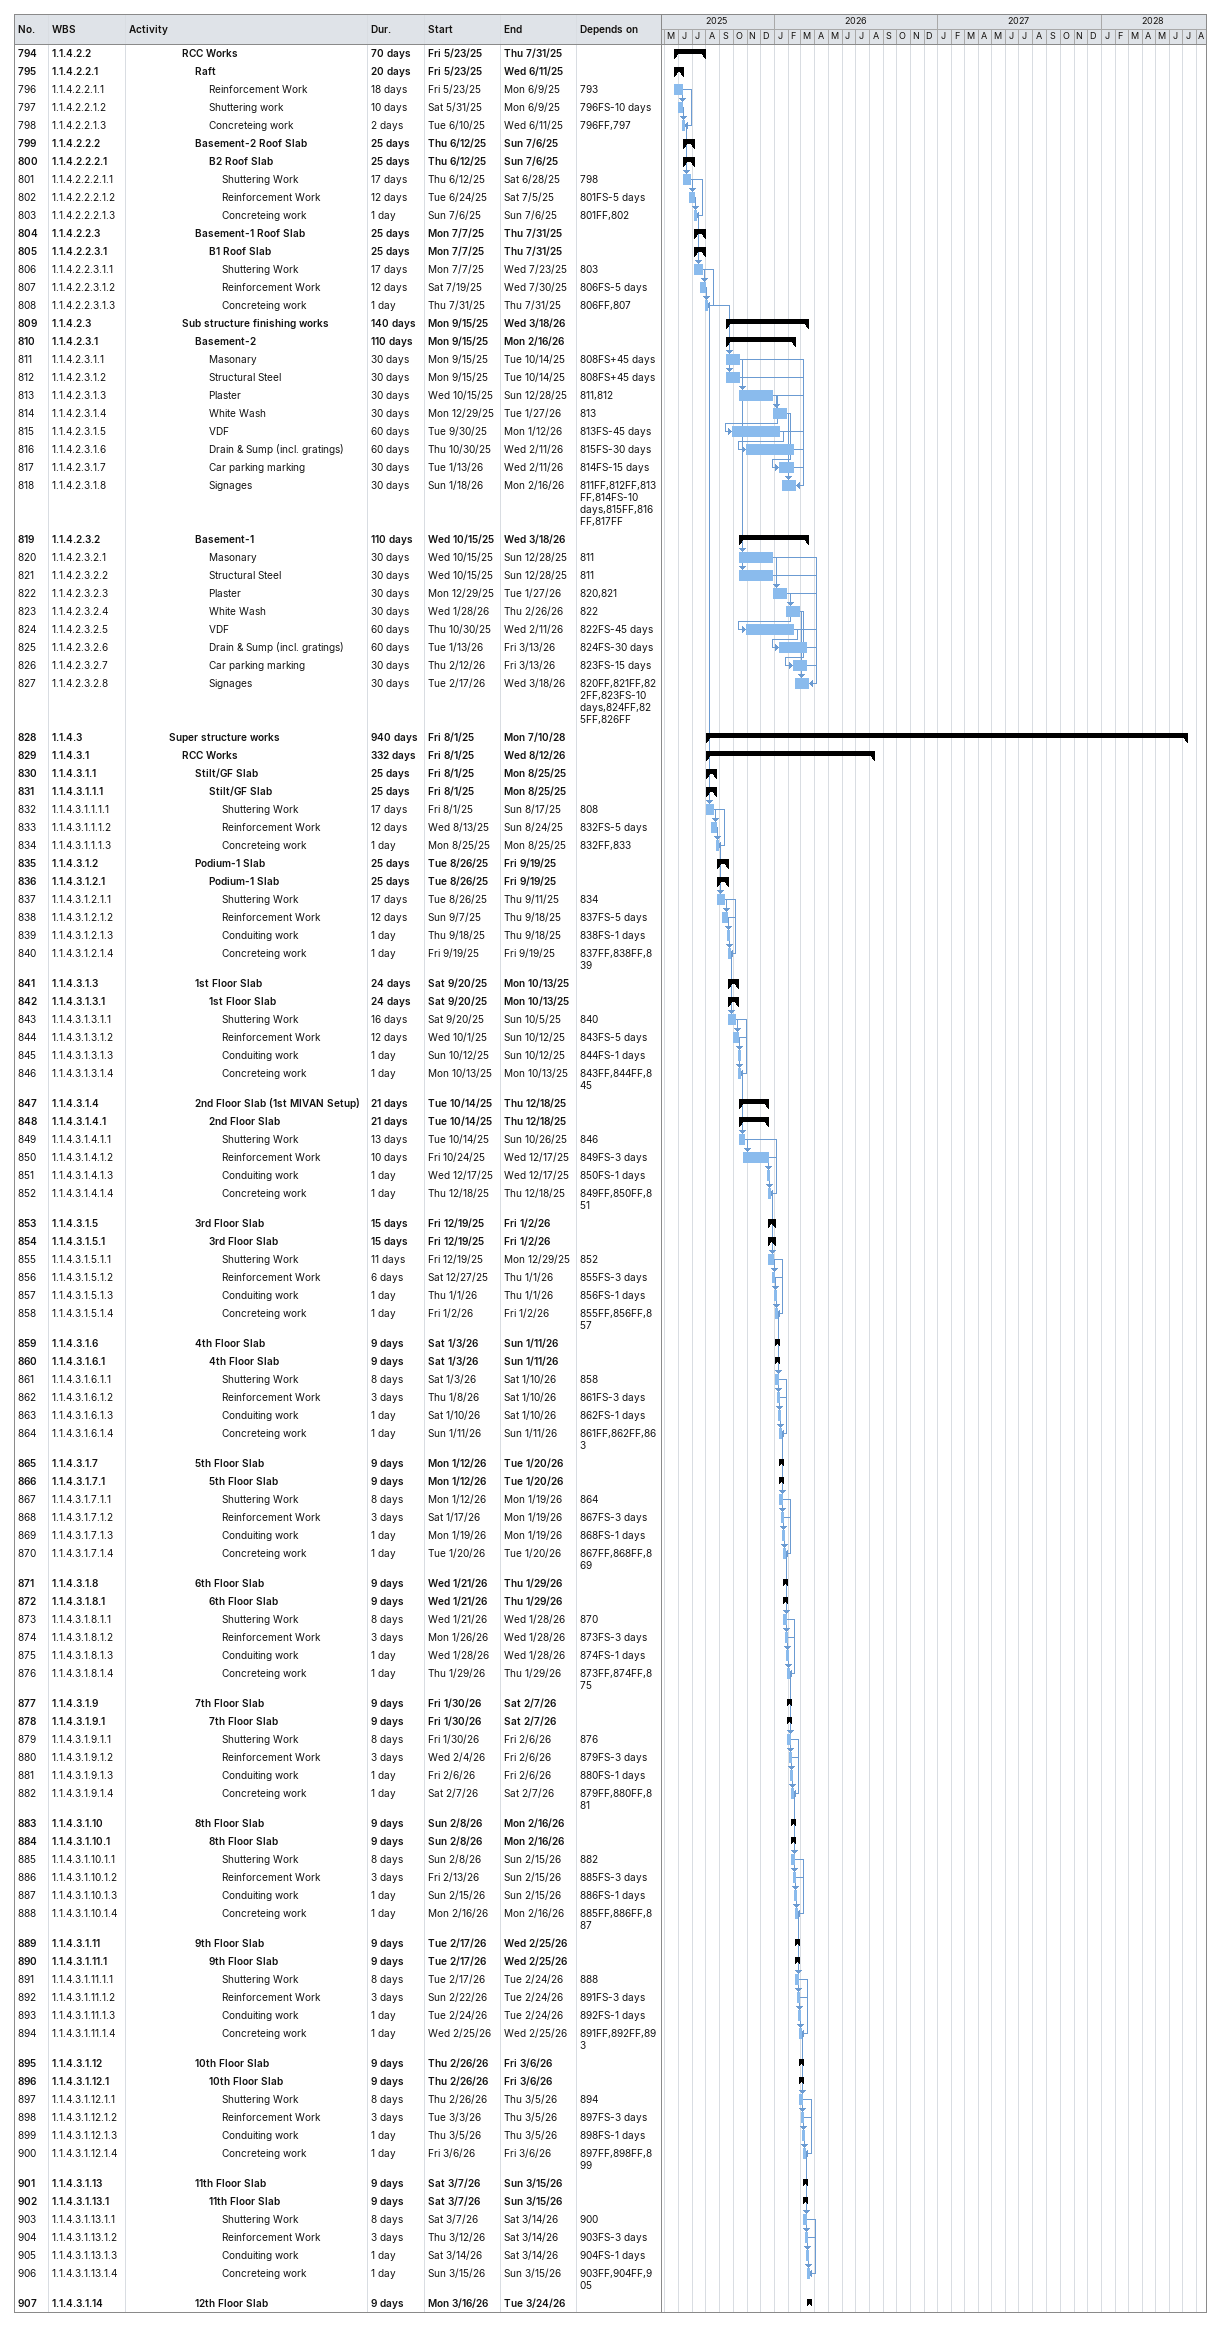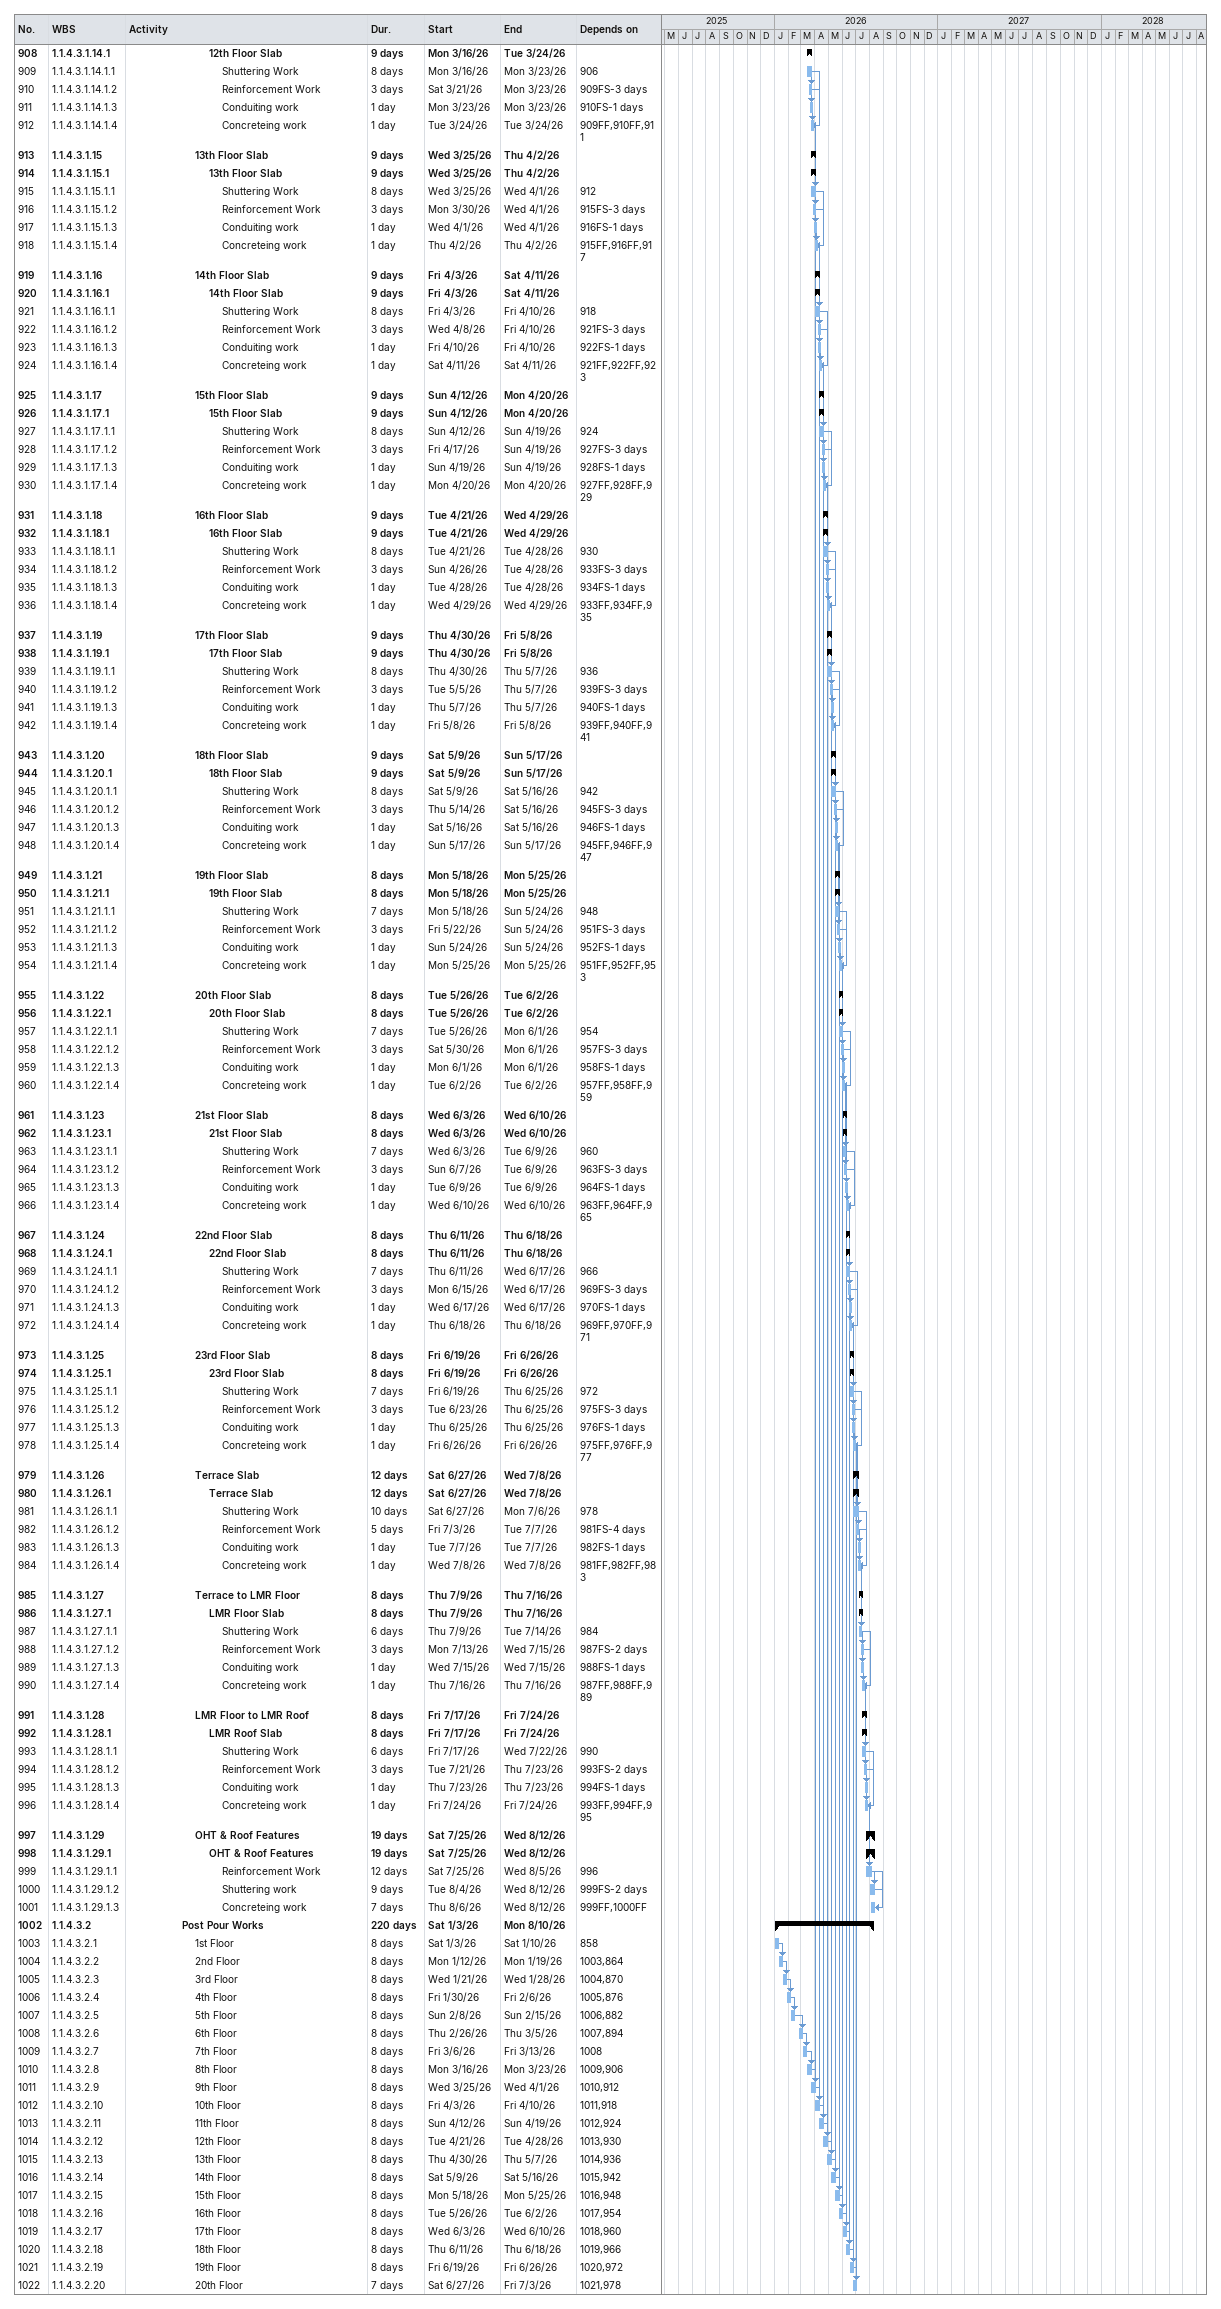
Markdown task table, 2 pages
| ID | WBS | Task | Duration | Start | Finish | Predecessors |
|---|---|---|---|---|---|---|
| 794 | 1.1.4.2.2 | **RCC Works** | 70d | 2025-05-23 | 2025-07-31 |  |
| 795 | 1.1.4.2.2.1 | **Raft** | 20d | 2025-05-23 | 2025-06-11 |  |
| 796 | 1.1.4.2.2.1.1 | Reinforcement Work | 18d | 2025-05-23 | 2025-06-09 | 793 |
| 797 | 1.1.4.2.2.1.2 | Shuttering work | 10d | 2025-05-31 | 2025-06-09 | 796FS-10d |
| 798 | 1.1.4.2.2.1.3 | Concreteing work | 2d | 2025-06-10 | 2025-06-11 | 796FF, 797 |
| 799 | 1.1.4.2.2.2 | **Basement-2 Roof Slab** | 25d | 2025-06-12 | 2025-07-06 |  |
| 800 | 1.1.4.2.2.2.1 | **B2 Roof Slab** | 25d | 2025-06-12 | 2025-07-06 |  |
| 801 | 1.1.4.2.2.2.1.1 | Shuttering Work | 17d | 2025-06-12 | 2025-06-28 | 798 |
| 802 | 1.1.4.2.2.2.1.2 | Reinforcement Work | 12d | 2025-06-24 | 2025-07-05 | 801FS-5d |
| 803 | 1.1.4.2.2.2.1.3 | Concreteing work | 1d | 2025-07-06 | 2025-07-06 | 801FF, 802 |
| 804 | 1.1.4.2.2.3 | **Basement-1 Roof Slab** | 25d | 2025-07-07 | 2025-07-31 |  |
| 805 | 1.1.4.2.2.3.1 | **B1 Roof Slab** | 25d | 2025-07-07 | 2025-07-31 |  |
| 806 | 1.1.4.2.2.3.1.1 | Shuttering Work | 17d | 2025-07-07 | 2025-07-23 | 803 |
| 807 | 1.1.4.2.2.3.1.2 | Reinforcement Work | 12d | 2025-07-19 | 2025-07-30 | 806FS-5d |
| 808 | 1.1.4.2.2.3.1.3 | Concreteing work | 1d | 2025-07-31 | 2025-07-31 | 806FF, 807 |
| 809 | 1.1.4.2.3 | **Sub structure finishing works** | 140d | 2025-09-15 | 2026-03-18 |  |
| 810 | 1.1.4.2.3.1 | **Basement-2** | 110d | 2025-09-15 | 2026-02-16 |  |
| 811 | 1.1.4.2.3.1.1 | Masonary | 30d | 2025-09-15 | 2025-10-14 | 808FS+45d |
| 812 | 1.1.4.2.3.1.2 | Structural Steel | 30d | 2025-09-15 | 2025-10-14 | 808FS+45d |
| 813 | 1.1.4.2.3.1.3 | Plaster | 30d | 2025-10-15 | 2025-12-28 | 811, 812 |
| 814 | 1.1.4.2.3.1.4 | White Wash | 30d | 2025-12-29 | 2026-01-27 | 813 |
| 815 | 1.1.4.2.3.1.5 | VDF | 60d | 2025-09-30 | 2026-01-12 | 813FS-45d |
| 816 | 1.1.4.2.3.1.6 | Drain & Sump (incl. gratings) | 60d | 2025-10-30 | 2026-02-11 | 815FS-30d |
| 817 | 1.1.4.2.3.1.7 | Car parking marking | 30d | 2026-01-13 | 2026-02-11 | 814FS-15d |
| 818 | 1.1.4.2.3.1.8 | Signages | 30d | 2026-01-18 | 2026-02-16 | 811FF, 812FF, 813FF, 814FS-10d, 815FF, 816FF, 817FF |
| 819 | 1.1.4.2.3.2 | **Basement-1** | 110d | 2025-10-15 | 2026-03-18 |  |
| 820 | 1.1.4.2.3.2.1 | Masonary | 30d | 2025-10-15 | 2025-12-28 | 811 |
| 821 | 1.1.4.2.3.2.2 | Structural Steel | 30d | 2025-10-15 | 2025-12-28 | 811 |
| 822 | 1.1.4.2.3.2.3 | Plaster | 30d | 2025-12-29 | 2026-01-27 | 820, 821 |
| 823 | 1.1.4.2.3.2.4 | White Wash | 30d | 2026-01-28 | 2026-02-26 | 822 |
| 824 | 1.1.4.2.3.2.5 | VDF | 60d | 2025-10-30 | 2026-02-11 | 822FS-45d |
| 825 | 1.1.4.2.3.2.6 | Drain & Sump (incl. gratings) | 60d | 2026-01-13 | 2026-03-13 | 824FS-30d |
| 826 | 1.1.4.2.3.2.7 | Car parking marking | 30d | 2026-02-12 | 2026-03-13 | 823FS-15d |
| 827 | 1.1.4.2.3.2.8 | Signages | 30d | 2026-02-17 | 2026-03-18 | 820FF, 821FF, 822FF, 823FS-10d, 824FF, 825FF, 826FF |
| 828 | 1.1.4.3 | **Super structure works** | 940d | 2025-08-01 | 2028-07-10 |  |
| 829 | 1.1.4.3.1 | **RCC Works** | 332d | 2025-08-01 | 2026-08-12 |  |
| 830 | 1.1.4.3.1.1 | **Stilt/GF Slab** | 25d | 2025-08-01 | 2025-08-25 |  |
| 831 | 1.1.4.3.1.1.1 | **Stilt/GF Slab** | 25d | 2025-08-01 | 2025-08-25 |  |
| 832 | 1.1.4.3.1.1.1.1 | Shuttering Work | 17d | 2025-08-01 | 2025-08-17 | 808 |
| 833 | 1.1.4.3.1.1.1.2 | Reinforcement Work | 12d | 2025-08-13 | 2025-08-24 | 832FS-5d |
| 834 | 1.1.4.3.1.1.1.3 | Concreteing work | 1d | 2025-08-25 | 2025-08-25 | 832FF, 833 |
| 835 | 1.1.4.3.1.2 | **Podium-1 Slab** | 25d | 2025-08-26 | 2025-09-19 |  |
| 836 | 1.1.4.3.1.2.1 | **Podium-1 Slab** | 25d | 2025-08-26 | 2025-09-19 |  |
| 837 | 1.1.4.3.1.2.1.1 | Shuttering Work | 17d | 2025-08-26 | 2025-09-11 | 834 |
| 838 | 1.1.4.3.1.2.1.2 | Reinforcement Work | 12d | 2025-09-07 | 2025-09-18 | 837FS-5d |
| 839 | 1.1.4.3.1.2.1.3 | Conduiting work | 1d | 2025-09-18 | 2025-09-18 | 838FS-1d |
| 840 | 1.1.4.3.1.2.1.4 | Concreteing work | 1d | 2025-09-19 | 2025-09-19 | 837FF, 838FF, 839 |
| 841 | 1.1.4.3.1.3 | **1st Floor Slab** | 24d | 2025-09-20 | 2025-10-13 |  |
| 842 | 1.1.4.3.1.3.1 | **1st Floor Slab** | 24d | 2025-09-20 | 2025-10-13 |  |
| 843 | 1.1.4.3.1.3.1.1 | Shuttering Work | 16d | 2025-09-20 | 2025-10-05 | 840 |
| 844 | 1.1.4.3.1.3.1.2 | Reinforcement Work | 12d | 2025-10-01 | 2025-10-12 | 843FS-5d |
| 845 | 1.1.4.3.1.3.1.3 | Conduiting work | 1d | 2025-10-12 | 2025-10-12 | 844FS-1d |
| 846 | 1.1.4.3.1.3.1.4 | Concreteing work | 1d | 2025-10-13 | 2025-10-13 | 843FF, 844FF, 845 |
| 847 | 1.1.4.3.1.4 | **2nd Floor Slab (1st MIVAN Setup)** | 21d | 2025-10-14 | 2025-12-18 |  |
| 848 | 1.1.4.3.1.4.1 | **2nd Floor Slab** | 21d | 2025-10-14 | 2025-12-18 |  |
| 849 | 1.1.4.3.1.4.1.1 | Shuttering Work | 13d | 2025-10-14 | 2025-10-26 | 846 |
| 850 | 1.1.4.3.1.4.1.2 | Reinforcement Work | 10d | 2025-10-24 | 2025-12-17 | 849FS-3d |
| 851 | 1.1.4.3.1.4.1.3 | Conduiting work | 1d | 2025-12-17 | 2025-12-17 | 850FS-1d |
| 852 | 1.1.4.3.1.4.1.4 | Concreteing work | 1d | 2025-12-18 | 2025-12-18 | 849FF, 850FF, 851 |
| 853 | 1.1.4.3.1.5 | **3rd Floor Slab** | 15d | 2025-12-19 | 2026-01-02 |  |
| 854 | 1.1.4.3.1.5.1 | **3rd Floor Slab** | 15d | 2025-12-19 | 2026-01-02 |  |
| 855 | 1.1.4.3.1.5.1.1 | Shuttering Work | 11d | 2025-12-19 | 2025-12-29 | 852 |
| 856 | 1.1.4.3.1.5.1.2 | Reinforcement Work | 6d | 2025-12-27 | 2026-01-01 | 855FS-3d |
| 857 | 1.1.4.3.1.5.1.3 | Conduiting work | 1d | 2026-01-01 | 2026-01-01 | 856FS-1d |
| 858 | 1.1.4.3.1.5.1.4 | Concreteing work | 1d | 2026-01-02 | 2026-01-02 | 855FF, 856FF, 857 |
| 859 | 1.1.4.3.1.6 | **4th Floor Slab** | 9d | 2026-01-03 | 2026-01-11 |  |
| 860 | 1.1.4.3.1.6.1 | **4th Floor Slab** | 9d | 2026-01-03 | 2026-01-11 |  |
| 861 | 1.1.4.3.1.6.1.1 | Shuttering Work | 8d | 2026-01-03 | 2026-01-10 | 858 |
| 862 | 1.1.4.3.1.6.1.2 | Reinforcement Work | 3d | 2026-01-08 | 2026-01-10 | 861FS-3d |
| 863 | 1.1.4.3.1.6.1.3 | Conduiting work | 1d | 2026-01-10 | 2026-01-10 | 862FS-1d |
| 864 | 1.1.4.3.1.6.1.4 | Concreteing work | 1d | 2026-01-11 | 2026-01-11 | 861FF, 862FF, 863 |
| 865 | 1.1.4.3.1.7 | **5th Floor Slab** | 9d | 2026-01-12 | 2026-01-20 |  |
| 866 | 1.1.4.3.1.7.1 | **5th Floor Slab** | 9d | 2026-01-12 | 2026-01-20 |  |
| 867 | 1.1.4.3.1.7.1.1 | Shuttering Work | 8d | 2026-01-12 | 2026-01-19 | 864 |
| 868 | 1.1.4.3.1.7.1.2 | Reinforcement Work | 3d | 2026-01-17 | 2026-01-19 | 867FS-3d |
| 869 | 1.1.4.3.1.7.1.3 | Conduiting work | 1d | 2026-01-19 | 2026-01-19 | 868FS-1d |
| 870 | 1.1.4.3.1.7.1.4 | Concreteing work | 1d | 2026-01-20 | 2026-01-20 | 867FF, 868FF, 869 |
| 871 | 1.1.4.3.1.8 | **6th Floor Slab** | 9d | 2026-01-21 | 2026-01-29 |  |
| 872 | 1.1.4.3.1.8.1 | **6th Floor Slab** | 9d | 2026-01-21 | 2026-01-29 |  |
| 873 | 1.1.4.3.1.8.1.1 | Shuttering Work | 8d | 2026-01-21 | 2026-01-28 | 870 |
| 874 | 1.1.4.3.1.8.1.2 | Reinforcement Work | 3d | 2026-01-26 | 2026-01-28 | 873FS-3d |
| 875 | 1.1.4.3.1.8.1.3 | Conduiting work | 1d | 2026-01-28 | 2026-01-28 | 874FS-1d |
| 876 | 1.1.4.3.1.8.1.4 | Concreteing work | 1d | 2026-01-29 | 2026-01-29 | 873FF, 874FF, 875 |
| 877 | 1.1.4.3.1.9 | **7th Floor Slab** | 9d | 2026-01-30 | 2026-02-07 |  |
| 878 | 1.1.4.3.1.9.1 | **7th Floor Slab** | 9d | 2026-01-30 | 2026-02-07 |  |
| 879 | 1.1.4.3.1.9.1.1 | Shuttering Work | 8d | 2026-01-30 | 2026-02-06 | 876 |
| 880 | 1.1.4.3.1.9.1.2 | Reinforcement Work | 3d | 2026-02-04 | 2026-02-06 | 879FS-3d |
| 881 | 1.1.4.3.1.9.1.3 | Conduiting work | 1d | 2026-02-06 | 2026-02-06 | 880FS-1d |
| 882 | 1.1.4.3.1.9.1.4 | Concreteing work | 1d | 2026-02-07 | 2026-02-07 | 879FF, 880FF, 881 |
| 883 | 1.1.4.3.1.10 | **8th Floor Slab** | 9d | 2026-02-08 | 2026-02-16 |  |
| 884 | 1.1.4.3.1.10.1 | **8th Floor Slab** | 9d | 2026-02-08 | 2026-02-16 |  |
| 885 | 1.1.4.3.1.10.1.1 | Shuttering Work | 8d | 2026-02-08 | 2026-02-15 | 882 |
| 886 | 1.1.4.3.1.10.1.2 | Reinforcement Work | 3d | 2026-02-13 | 2026-02-15 | 885FS-3d |
| 887 | 1.1.4.3.1.10.1.3 | Conduiting work | 1d | 2026-02-15 | 2026-02-15 | 886FS-1d |
| 888 | 1.1.4.3.1.10.1.4 | Concreteing work | 1d | 2026-02-16 | 2026-02-16 | 885FF, 886FF, 887 |
| 889 | 1.1.4.3.1.11 | **9th Floor Slab** | 9d | 2026-02-17 | 2026-02-25 |  |
| 890 | 1.1.4.3.1.11.1 | **9th Floor Slab** | 9d | 2026-02-17 | 2026-02-25 |  |
| 891 | 1.1.4.3.1.11.1.1 | Shuttering Work | 8d | 2026-02-17 | 2026-02-24 | 888 |
| 892 | 1.1.4.3.1.11.1.2 | Reinforcement Work | 3d | 2026-02-22 | 2026-02-24 | 891FS-3d |
| 893 | 1.1.4.3.1.11.1.3 | Conduiting work | 1d | 2026-02-24 | 2026-02-24 | 892FS-1d |
| 894 | 1.1.4.3.1.11.1.4 | Concreteing work | 1d | 2026-02-25 | 2026-02-25 | 891FF, 892FF, 893 |
| 895 | 1.1.4.3.1.12 | **10th Floor Slab** | 9d | 2026-02-26 | 2026-03-06 |  |
| 896 | 1.1.4.3.1.12.1 | **10th Floor Slab** | 9d | 2026-02-26 | 2026-03-06 |  |
| 897 | 1.1.4.3.1.12.1.1 | Shuttering Work | 8d | 2026-02-26 | 2026-03-05 | 894 |
| 898 | 1.1.4.3.1.12.1.2 | Reinforcement Work | 3d | 2026-03-03 | 2026-03-05 | 897FS-3d |
| 899 | 1.1.4.3.1.12.1.3 | Conduiting work | 1d | 2026-03-05 | 2026-03-05 | 898FS-1d |
| 900 | 1.1.4.3.1.12.1.4 | Concreteing work | 1d | 2026-03-06 | 2026-03-06 | 897FF, 898FF, 899 |
| 901 | 1.1.4.3.1.13 | **11th Floor Slab** | 9d | 2026-03-07 | 2026-03-15 |  |
| 902 | 1.1.4.3.1.13.1 | **11th Floor Slab** | 9d | 2026-03-07 | 2026-03-15 |  |
| 903 | 1.1.4.3.1.13.1.1 | Shuttering Work | 8d | 2026-03-07 | 2026-03-14 | 900 |
| 904 | 1.1.4.3.1.13.1.2 | Reinforcement Work | 3d | 2026-03-12 | 2026-03-14 | 903FS-3d |
| 905 | 1.1.4.3.1.13.1.3 | Conduiting work | 1d | 2026-03-14 | 2026-03-14 | 904FS-1d |
| 906 | 1.1.4.3.1.13.1.4 | Concreteing work | 1d | 2026-03-15 | 2026-03-15 | 903FF, 904FF, 905 |
| 907 | 1.1.4.3.1.14 | **12th Floor Slab** | 9d | 2026-03-16 | 2026-03-24 |  |
| 908 | 1.1.4.3.1.14.1 | **12th Floor Slab** | 9d | 2026-03-16 | 2026-03-24 |  |
| 909 | 1.1.4.3.1.14.1.1 | Shuttering Work | 8d | 2026-03-16 | 2026-03-23 | 906 |
| 910 | 1.1.4.3.1.14.1.2 | Reinforcement Work | 3d | 2026-03-21 | 2026-03-23 | 909FS-3d |
| 911 | 1.1.4.3.1.14.1.3 | Conduiting work | 1d | 2026-03-23 | 2026-03-23 | 910FS-1d |
| 912 | 1.1.4.3.1.14.1.4 | Concreteing work | 1d | 2026-03-24 | 2026-03-24 | 909FF, 910FF, 911 |
| 913 | 1.1.4.3.1.15 | **13th Floor Slab** | 9d | 2026-03-25 | 2026-04-02 |  |
| 914 | 1.1.4.3.1.15.1 | **13th Floor Slab** | 9d | 2026-03-25 | 2026-04-02 |  |
| 915 | 1.1.4.3.1.15.1.1 | Shuttering Work | 8d | 2026-03-25 | 2026-04-01 | 912 |
| 916 | 1.1.4.3.1.15.1.2 | Reinforcement Work | 3d | 2026-03-30 | 2026-04-01 | 915FS-3d |
| 917 | 1.1.4.3.1.15.1.3 | Conduiting work | 1d | 2026-04-01 | 2026-04-01 | 916FS-1d |
| 918 | 1.1.4.3.1.15.1.4 | Concreteing work | 1d | 2026-04-02 | 2026-04-02 | 915FF, 916FF, 917 |
| 919 | 1.1.4.3.1.16 | **14th Floor Slab** | 9d | 2026-04-03 | 2026-04-11 |  |
| 920 | 1.1.4.3.1.16.1 | **14th Floor Slab** | 9d | 2026-04-03 | 2026-04-11 |  |
| 921 | 1.1.4.3.1.16.1.1 | Shuttering Work | 8d | 2026-04-03 | 2026-04-10 | 918 |
| 922 | 1.1.4.3.1.16.1.2 | Reinforcement Work | 3d | 2026-04-08 | 2026-04-10 | 921FS-3d |
| 923 | 1.1.4.3.1.16.1.3 | Conduiting work | 1d | 2026-04-10 | 2026-04-10 | 922FS-1d |
| 924 | 1.1.4.3.1.16.1.4 | Concreteing work | 1d | 2026-04-11 | 2026-04-11 | 921FF, 922FF, 923 |
| 925 | 1.1.4.3.1.17 | **15th Floor Slab** | 9d | 2026-04-12 | 2026-04-20 |  |
| 926 | 1.1.4.3.1.17.1 | **15th Floor Slab** | 9d | 2026-04-12 | 2026-04-20 |  |
| 927 | 1.1.4.3.1.17.1.1 | Shuttering Work | 8d | 2026-04-12 | 2026-04-19 | 924 |
| 928 | 1.1.4.3.1.17.1.2 | Reinforcement Work | 3d | 2026-04-17 | 2026-04-19 | 927FS-3d |
| 929 | 1.1.4.3.1.17.1.3 | Conduiting work | 1d | 2026-04-19 | 2026-04-19 | 928FS-1d |
| 930 | 1.1.4.3.1.17.1.4 | Concreteing work | 1d | 2026-04-20 | 2026-04-20 | 927FF, 928FF, 929 |
| 931 | 1.1.4.3.1.18 | **16th Floor Slab** | 9d | 2026-04-21 | 2026-04-29 |  |
| 932 | 1.1.4.3.1.18.1 | **16th Floor Slab** | 9d | 2026-04-21 | 2026-04-29 |  |
| 933 | 1.1.4.3.1.18.1.1 | Shuttering Work | 8d | 2026-04-21 | 2026-04-28 | 930 |
| 934 | 1.1.4.3.1.18.1.2 | Reinforcement Work | 3d | 2026-04-26 | 2026-04-28 | 933FS-3d |
| 935 | 1.1.4.3.1.18.1.3 | Conduiting work | 1d | 2026-04-28 | 2026-04-28 | 934FS-1d |
| 936 | 1.1.4.3.1.18.1.4 | Concreteing work | 1d | 2026-04-29 | 2026-04-29 | 933FF, 934FF, 935 |
| 937 | 1.1.4.3.1.19 | **17th Floor Slab** | 9d | 2026-04-30 | 2026-05-08 |  |
| 938 | 1.1.4.3.1.19.1 | **17th Floor Slab** | 9d | 2026-04-30 | 2026-05-08 |  |
| 939 | 1.1.4.3.1.19.1.1 | Shuttering Work | 8d | 2026-04-30 | 2026-05-07 | 936 |
| 940 | 1.1.4.3.1.19.1.2 | Reinforcement Work | 3d | 2026-05-05 | 2026-05-07 | 939FS-3d |
| 941 | 1.1.4.3.1.19.1.3 | Conduiting work | 1d | 2026-05-07 | 2026-05-07 | 940FS-1d |
| 942 | 1.1.4.3.1.19.1.4 | Concreteing work | 1d | 2026-05-08 | 2026-05-08 | 939FF, 940FF, 941 |
| 943 | 1.1.4.3.1.20 | **18th Floor Slab** | 9d | 2026-05-09 | 2026-05-17 |  |
| 944 | 1.1.4.3.1.20.1 | **18th Floor Slab** | 9d | 2026-05-09 | 2026-05-17 |  |
| 945 | 1.1.4.3.1.20.1.1 | Shuttering Work | 8d | 2026-05-09 | 2026-05-16 | 942 |
| 946 | 1.1.4.3.1.20.1.2 | Reinforcement Work | 3d | 2026-05-14 | 2026-05-16 | 945FS-3d |
| 947 | 1.1.4.3.1.20.1.3 | Conduiting work | 1d | 2026-05-16 | 2026-05-16 | 946FS-1d |
| 948 | 1.1.4.3.1.20.1.4 | Concreteing work | 1d | 2026-05-17 | 2026-05-17 | 945FF, 946FF, 947 |
| 949 | 1.1.4.3.1.21 | **19th Floor Slab** | 8d | 2026-05-18 | 2026-05-25 |  |
| 950 | 1.1.4.3.1.21.1 | **19th Floor Slab** | 8d | 2026-05-18 | 2026-05-25 |  |
| 951 | 1.1.4.3.1.21.1.1 | Shuttering Work | 7d | 2026-05-18 | 2026-05-24 | 948 |
| 952 | 1.1.4.3.1.21.1.2 | Reinforcement Work | 3d | 2026-05-22 | 2026-05-24 | 951FS-3d |
| 953 | 1.1.4.3.1.21.1.3 | Conduiting work | 1d | 2026-05-24 | 2026-05-24 | 952FS-1d |
| 954 | 1.1.4.3.1.21.1.4 | Concreteing work | 1d | 2026-05-25 | 2026-05-25 | 951FF, 952FF, 953 |
| 955 | 1.1.4.3.1.22 | **20th Floor Slab** | 8d | 2026-05-26 | 2026-06-02 |  |
| 956 | 1.1.4.3.1.22.1 | **20th Floor Slab** | 8d | 2026-05-26 | 2026-06-02 |  |
| 957 | 1.1.4.3.1.22.1.1 | Shuttering Work | 7d | 2026-05-26 | 2026-06-01 | 954 |
| 958 | 1.1.4.3.1.22.1.2 | Reinforcement Work | 3d | 2026-05-30 | 2026-06-01 | 957FS-3d |
| 959 | 1.1.4.3.1.22.1.3 | Conduiting work | 1d | 2026-06-01 | 2026-06-01 | 958FS-1d |
| 960 | 1.1.4.3.1.22.1.4 | Concreteing work | 1d | 2026-06-02 | 2026-06-02 | 957FF, 958FF, 959 |
| 961 | 1.1.4.3.1.23 | **21st Floor Slab** | 8d | 2026-06-03 | 2026-06-10 |  |
| 962 | 1.1.4.3.1.23.1 | **21st Floor Slab** | 8d | 2026-06-03 | 2026-06-10 |  |
| 963 | 1.1.4.3.1.23.1.1 | Shuttering Work | 7d | 2026-06-03 | 2026-06-09 | 960 |
| 964 | 1.1.4.3.1.23.1.2 | Reinforcement Work | 3d | 2026-06-07 | 2026-06-09 | 963FS-3d |
| 965 | 1.1.4.3.1.23.1.3 | Conduiting work | 1d | 2026-06-09 | 2026-06-09 | 964FS-1d |
| 966 | 1.1.4.3.1.23.1.4 | Concreteing work | 1d | 2026-06-10 | 2026-06-10 | 963FF, 964FF, 965 |
| 967 | 1.1.4.3.1.24 | **22nd Floor Slab** | 8d | 2026-06-11 | 2026-06-18 |  |
| 968 | 1.1.4.3.1.24.1 | **22nd Floor Slab** | 8d | 2026-06-11 | 2026-06-18 |  |
| 969 | 1.1.4.3.1.24.1.1 | Shuttering Work | 7d | 2026-06-11 | 2026-06-17 | 966 |
| 970 | 1.1.4.3.1.24.1.2 | Reinforcement Work | 3d | 2026-06-15 | 2026-06-17 | 969FS-3d |
| 971 | 1.1.4.3.1.24.1.3 | Conduiting work | 1d | 2026-06-17 | 2026-06-17 | 970FS-1d |
| 972 | 1.1.4.3.1.24.1.4 | Concreteing work | 1d | 2026-06-18 | 2026-06-18 | 969FF, 970FF, 971 |
| 973 | 1.1.4.3.1.25 | **23rd Floor Slab** | 8d | 2026-06-19 | 2026-06-26 |  |
| 974 | 1.1.4.3.1.25.1 | **23rd Floor Slab** | 8d | 2026-06-19 | 2026-06-26 |  |
| 975 | 1.1.4.3.1.25.1.1 | Shuttering Work | 7d | 2026-06-19 | 2026-06-25 | 972 |
| 976 | 1.1.4.3.1.25.1.2 | Reinforcement Work | 3d | 2026-06-23 | 2026-06-25 | 975FS-3d |
| 977 | 1.1.4.3.1.25.1.3 | Conduiting work | 1d | 2026-06-25 | 2026-06-25 | 976FS-1d |
| 978 | 1.1.4.3.1.25.1.4 | Concreteing work | 1d | 2026-06-26 | 2026-06-26 | 975FF, 976FF, 977 |
| 979 | 1.1.4.3.1.26 | **Terrace Slab** | 12d | 2026-06-27 | 2026-07-08 |  |
| 980 | 1.1.4.3.1.26.1 | **Terrace Slab** | 12d | 2026-06-27 | 2026-07-08 |  |
| 981 | 1.1.4.3.1.26.1.1 | Shuttering Work | 10d | 2026-06-27 | 2026-07-06 | 978 |
| 982 | 1.1.4.3.1.26.1.2 | Reinforcement Work | 5d | 2026-07-03 | 2026-07-07 | 981FS-4d |
| 983 | 1.1.4.3.1.26.1.3 | Conduiting work | 1d | 2026-07-07 | 2026-07-07 | 982FS-1d |
| 984 | 1.1.4.3.1.26.1.4 | Concreteing work | 1d | 2026-07-08 | 2026-07-08 | 981FF, 982FF, 983 |
| 985 | 1.1.4.3.1.27 | **Terrace to LMR Floor** | 8d | 2026-07-09 | 2026-07-16 |  |
| 986 | 1.1.4.3.1.27.1 | **LMR Floor Slab** | 8d | 2026-07-09 | 2026-07-16 |  |
| 987 | 1.1.4.3.1.27.1.1 | Shuttering Work | 6d | 2026-07-09 | 2026-07-14 | 984 |
| 988 | 1.1.4.3.1.27.1.2 | Reinforcement Work | 3d | 2026-07-13 | 2026-07-15 | 987FS-2d |
| 989 | 1.1.4.3.1.27.1.3 | Conduiting work | 1d | 2026-07-15 | 2026-07-15 | 988FS-1d |
| 990 | 1.1.4.3.1.27.1.4 | Concreteing work | 1d | 2026-07-16 | 2026-07-16 | 987FF, 988FF, 989 |
| 991 | 1.1.4.3.1.28 | **LMR Floor to LMR Roof** | 8d | 2026-07-17 | 2026-07-24 |  |
| 992 | 1.1.4.3.1.28.1 | **LMR Roof Slab** | 8d | 2026-07-17 | 2026-07-24 |  |
| 993 | 1.1.4.3.1.28.1.1 | Shuttering Work | 6d | 2026-07-17 | 2026-07-22 | 990 |
| 994 | 1.1.4.3.1.28.1.2 | Reinforcement Work | 3d | 2026-07-21 | 2026-07-23 | 993FS-2d |
| 995 | 1.1.4.3.1.28.1.3 | Conduiting work | 1d | 2026-07-23 | 2026-07-23 | 994FS-1d |
| 996 | 1.1.4.3.1.28.1.4 | Concreteing work | 1d | 2026-07-24 | 2026-07-24 | 993FF, 994FF, 995 |
| 997 | 1.1.4.3.1.29 | **OHT & Roof Features** | 19d | 2026-07-25 | 2026-08-12 |  |
| 998 | 1.1.4.3.1.29.1 | **OHT & Roof Features** | 19d | 2026-07-25 | 2026-08-12 |  |
| 999 | 1.1.4.3.1.29.1.1 | Reinforcement Work | 12d | 2026-07-25 | 2026-08-05 | 996 |
| 1000 | 1.1.4.3.1.29.1.2 | Shuttering work | 9d | 2026-08-04 | 2026-08-12 | 999FS-2d |
| 1001 | 1.1.4.3.1.29.1.3 | Concreteing work | 7d | 2026-08-06 | 2026-08-12 | 999FF, 1000FF |
| 1002 | 1.1.4.3.2 | **Post Pour Works** | 220d | 2026-01-03 | 2026-08-10 |  |
| 1003 | 1.1.4.3.2.1 | 1st Floor | 8d | 2026-01-03 | 2026-01-10 | 858 |
| 1004 | 1.1.4.3.2.2 | 2nd Floor | 8d | 2026-01-12 | 2026-01-19 | 1003, 864 |
| 1005 | 1.1.4.3.2.3 | 3rd Floor | 8d | 2026-01-21 | 2026-01-28 | 1004, 870 |
| 1006 | 1.1.4.3.2.4 | 4th Floor | 8d | 2026-01-30 | 2026-02-06 | 1005, 876 |
| 1007 | 1.1.4.3.2.5 | 5th Floor | 8d | 2026-02-08 | 2026-02-15 | 1006, 882 |
| 1008 | 1.1.4.3.2.6 | 6th Floor | 8d | 2026-02-26 | 2026-03-05 | 1007, 894 |
| 1009 | 1.1.4.3.2.7 | 7th Floor | 8d | 2026-03-06 | 2026-03-13 | 1008 |
| 1010 | 1.1.4.3.2.8 | 8th Floor | 8d | 2026-03-16 | 2026-03-23 | 1009, 906 |
| 1011 | 1.1.4.3.2.9 | 9th Floor | 8d | 2026-03-25 | 2026-04-01 | 1010, 912 |
| 1012 | 1.1.4.3.2.10 | 10th Floor | 8d | 2026-04-03 | 2026-04-10 | 1011, 918 |
| 1013 | 1.1.4.3.2.11 | 11th Floor | 8d | 2026-04-12 | 2026-04-19 | 1012, 924 |
| 1014 | 1.1.4.3.2.12 | 12th Floor | 8d | 2026-04-21 | 2026-04-28 | 1013, 930 |
| 1015 | 1.1.4.3.2.13 | 13th Floor | 8d | 2026-04-30 | 2026-05-07 | 1014, 936 |
| 1016 | 1.1.4.3.2.14 | 14th Floor | 8d | 2026-05-09 | 2026-05-16 | 1015, 942 |
| 1017 | 1.1.4.3.2.15 | 15th Floor | 8d | 2026-05-18 | 2026-05-25 | 1016, 948 |
| 1018 | 1.1.4.3.2.16 | 16th Floor | 8d | 2026-05-26 | 2026-06-02 | 1017, 954 |
| 1019 | 1.1.4.3.2.17 | 17th Floor | 8d | 2026-06-03 | 2026-06-10 | 1018, 960 |
| 1020 | 1.1.4.3.2.18 | 18th Floor | 8d | 2026-06-11 | 2026-06-18 | 1019, 966 |
| 1021 | 1.1.4.3.2.19 | 19th Floor | 8d | 2026-06-19 | 2026-06-26 | 1020, 972 |
| 1022 | 1.1.4.3.2.20 | 20th Floor | 7d | 2026-06-27 | 2026-07-03 | 1021, 978 |
